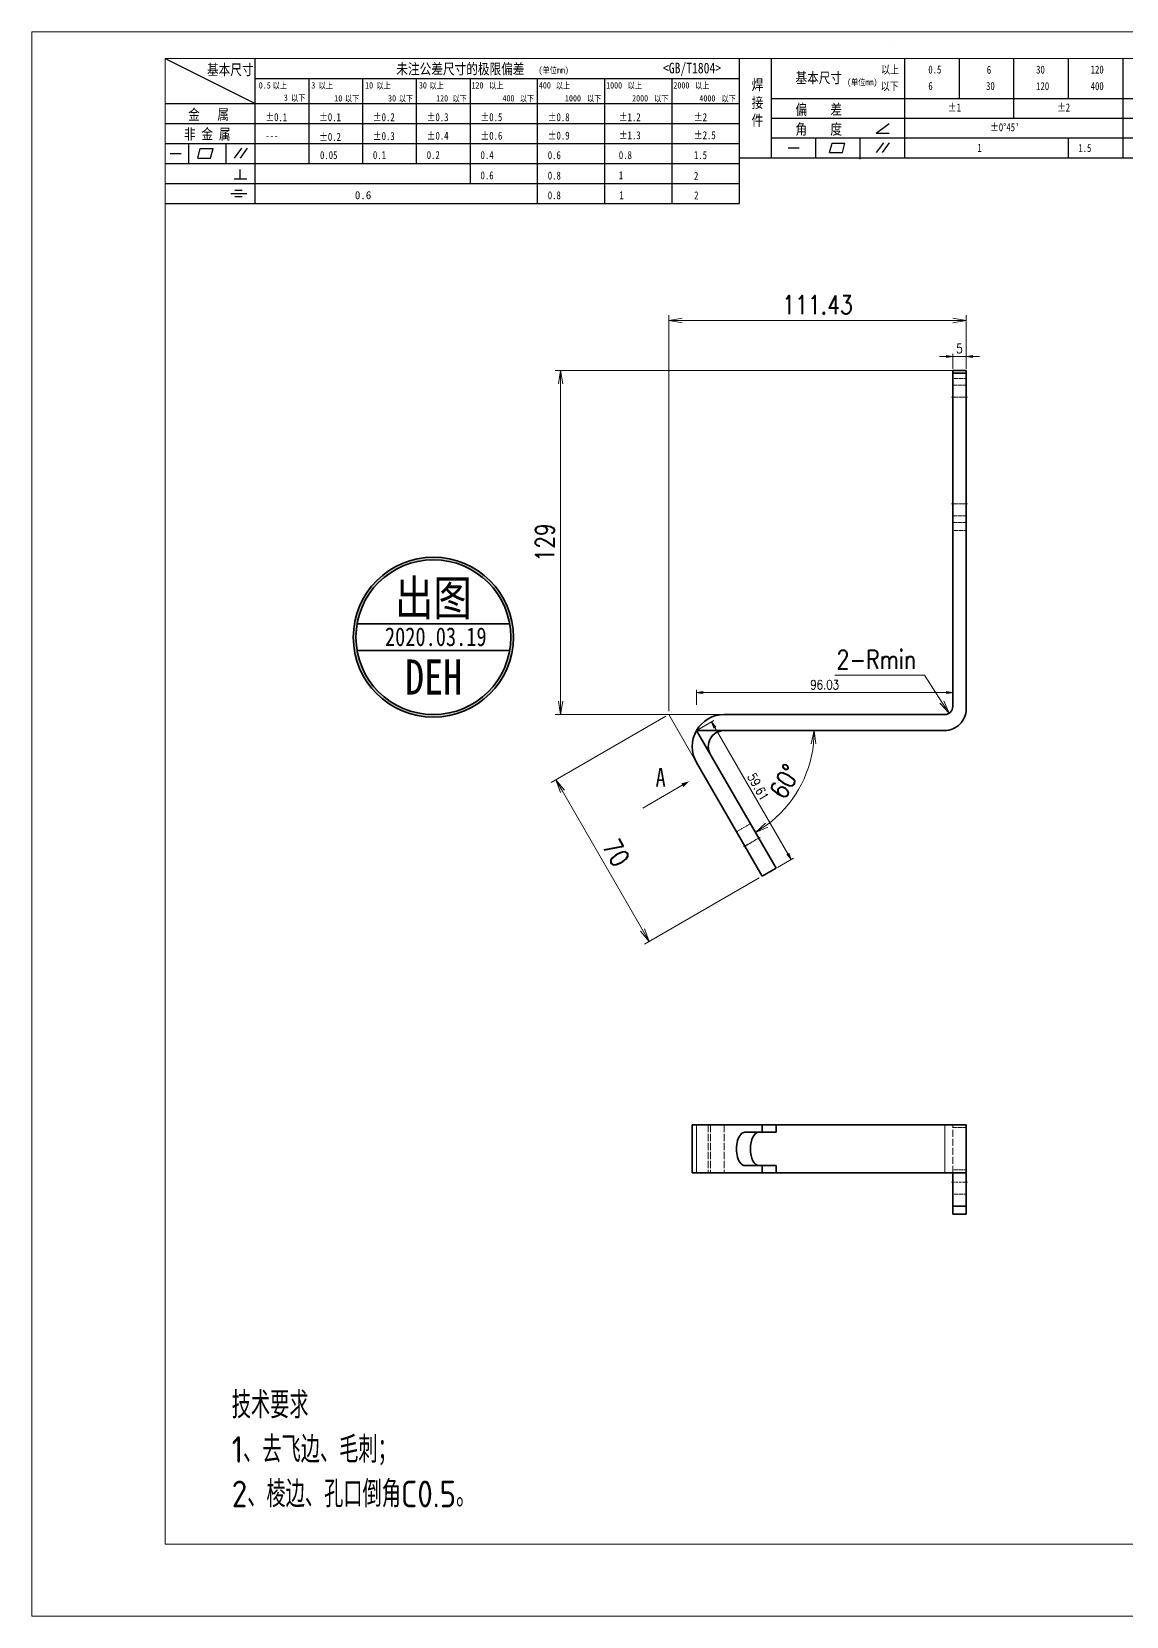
# Model space of a CAD drawing. Header units: millimetres. Extents: x -49572 to 104182, y -50696 to 51993.
# Drawn here: x -47721 to -47310, y 48893 to 49487 of the extents above; entities that cross this region are included whole.
import ezdxf
from ezdxf.enums import TextEntityAlignment as Align

# ---------------------------------------------------------------- set-up
doc = ezdxf.new("R2010")
doc.units = ezdxf.units.MM
doc.header["$LTSCALE"] = 0.5
doc.linetypes.add('DASHDOT', pattern=[18.5, 12, -3, 0.5, -3])
doc.linetypes.add('DASHED', pattern=[15, 12, -3])
for name, color, linetype, lineweight in [('印章专用-出图', 1, 'Continuous', 80), ('图框', 7, 'Continuous', 18), ('标注线', 3, 'Continuous', 18), ('细实线', 3, 'Continuous', 18)]:
    doc.layers.add(name, color=color, linetype=linetype, lineweight=lineweight)
doc.layers.add('图\\M+19E79\\M+195B6\\M+18E9A', color=7, linetype='Continuous')
doc.layers.add('材质', color=7, linetype='Continuous')
doc.layers.add('打印', color=7, linetype='Continuous', lineweight=15, plot=False)
doc.layers.add('打印-禁用', color=7, linetype='Continuous', lineweight=15, plot=False)
doc.styles.add('DIM', font='romans.shx', dxfattribs={"width": 0.8, "bigfont": 'bigfont.shx'})
doc.styles.add('国标', font='simfang.ttf', dxfattribs={"width": 0.8})
doc.styles.add('机械长仿宋', font='gbenor.shx', dxfattribs={"height": 1, "bigfont": 'gbcbig.shx'})
doc.dimstyles.new('DEH 1-1$0', dxfattribs={"dimtxt": 3.5, "dimasz": 2.5, "dimexe": 1, "dimexo": 0.625, "dimgap": 1.2, "dimtad": 1, "dimzin": 9, "dimdsep": 46, "dimtxsty": 'DIM', "dimblk": 'OPEN', "dimcen": 0, "dimclrd": 8, "dimclre": 8, "dimclrt": 2, "dimazin": 2, "dimtfac": 0.5, "dimtmove": 0, "dimatfit": 3, "dimldrblk": 'OPEN', "dimfxl": 0, "dimtolj": 2, "dimlwd": 18, "dimlwe": 18, "dimarcsym": 0})
doc.dimstyles.new('DEH 1-2', dxfattribs={"dimscale": 2, "dimtxt": 3.5, "dimasz": 2.5, "dimexe": 1, "dimexo": 0.625, "dimgap": 1.2, "dimtad": 1, "dimtoh": 1, "dimdsep": 46, "dimtxsty": 'DIM', "dimblk": 'OPEN', "dimcen": 0, "dimclrd": 8, "dimclre": 8, "dimclrt": 2, "dimazin": 2, "dimtfac": 0.5, "dimtmove": 0, "dimatfit": 3, "dimldrblk": 'OPEN', "dimfxl": 0, "dimtolj": 2, "dimlwd": 18, "dimlwe": 18, "dimarcsym": 0})
doc.dimstyles.new('DEH 1-2$0', dxfattribs={"dimscale": 2, "dimtxt": 3.5, "dimasz": 2.5, "dimexe": 1, "dimexo": 0.625, "dimgap": 1.2, "dimtad": 1, "dimdsep": 46, "dimtxsty": 'DIM', "dimblk": 'OPEN', "dimcen": 0, "dimclrd": 8, "dimclre": 8, "dimclrt": 2, "dimazin": 2, "dimtfac": 0.5, "dimtmove": 0, "dimatfit": 3, "dimldrblk": 'OPEN', "dimfxl": 0, "dimtolj": 2, "dimlwd": 13, "dimlwe": 13, "dimarcsym": 0})
doc.dimstyles.new('DEH 1-2$4', dxfattribs={"dimscale": 2, "dimtxt": 3.5, "dimasz": 2.5, "dimexe": 1, "dimexo": 0.625, "dimgap": 1.2, "dimtad": 1, "dimtoh": 1, "dimdsep": 46, "dimtxsty": 'DIM', "dimblk": 'OPEN', "dimcen": 0, "dimclrd": 8, "dimclre": 8, "dimclrt": 2, "dimazin": 2, "dimtfac": 0.5, "dimtofl": 0, "dimtmove": 0, "dimatfit": 3, "dimldrblk": 'OPEN', "dimfxl": 0, "dimtolj": 2, "dimlwd": 18, "dimlwe": 18, "dimarcsym": 0})

# ---------------------------------------------------------------- blocks, each defined once
blk = doc.blocks.new('GZDEH零件A3图框V01版')
at = {"layer": '图\\M+19E79\\M+195B6\\M+18E9A', "color": 9}
for p, q in [((2882.49, -1554.46), (2899.37, -1562.92)), ((2899.37, -1581.67), (2899.37, -1554.46)), ((2990.09, -1581.67), (2990.09, -1554.46)), ((2996.09, -1573.08), (2996.09, -1554.46)), ((3021.09, -1561.98), (3021.09, -1554.46)), ((3031.31, -1561.98), (3031.31, -1554.46)), ((3041.53, -1561.98), (3041.53, -1554.46)), ((3051.75, -1561.98), (3051.75, -1554.46)), ((3061.98, -1561.98), (3061.98, -1554.46)), ((2899.37, -1558.24), (2990.09, -1558.24)), ((2909.45, -1574.17), (2909.45, -1558.24)), ((2919.53, -1574.17), (2919.53, -1558.24)), ((2929.61, -1574.17), (2929.61, -1558.24)), ((2939.69, -1577.92), (2939.69, -1558.24)), ((2952.29, -1581.67), (2952.29, -1558.24)), ((2964.89, -1581.67), (2964.89, -1558.24)), ((2977.49, -1581.67), (2977.49, -1558.24)), ((2996.09, -1561.98), (3113.09, -1561.98)), ((3021.09, -1573.08), (3021.09, -1561.98)), ((3041.53, -1565.68), (3041.53, -1561.98)), ((3061.98, -1573.08), (3061.98, -1561.98)), ((2882.49, -1562.92), (2990.09, -1562.92)), ((2882.49, -1566.67), (2990.09, -1566.67)), ((2996.09, -1565.68), (3113.09, -1565.68)), ((3015.75, -1568.51), (3018.15, -1566.66)), ((2882.49, -1570.42), (2990.09, -1570.42)), ((2886.92, -1574.12), (2886.92, -1570.42)), ((2893.91, -1574.12), (2893.91, -1570.42)), ((2996.09, -1569.38), (3113.09, -1569.38)), ((3004.42, -1573.08), (3004.42, -1569.38)), ((3006.97, -1572.12), (3007.45, -1570.33)), ((3007.45, -1570.33), (3009.86, -1570.33)), ((3009.39, -1572.12), (3009.86, -1570.33)), ((3012.75, -1573.08), (3012.75, -1569.38)), ((3015.75, -1568.51), (3018.15, -1568.51)), ((3015.81, -1572.12), (3017.15, -1570.26)), ((3016.89, -1572.12), (3018.23, -1570.26)), ((3051.75, -1573.08), (3051.75, -1569.38)), ((2883.43, -1572.27), (2885.49, -1572.27)), ((2888.59, -1573.16), (2889.07, -1571.37)), ((2888.59, -1573.16), (2891, -1573.16)), ((2889.07, -1571.37), (2891.48, -1571.37)), ((2891, -1573.16), (2891.48, -1571.37)), ((2895.52, -1573.16), (2896.85, -1571.3)), ((2896.6, -1573.16), (2897.94, -1571.3)), ((2990.09, -1573.08), (3113.09, -1573.08)), ((2999.26, -1571.23), (3001.32, -1571.23)), ((3006.97, -1572.12), (3009.39, -1572.12)), ((3012.75, -1573.33), (3012.75, -1573.08)), ((2882.49, -1574.17), (2990.09, -1574.17)), ((2895.42, -1577.05), (2897.81, -1577.05)), ((2896.58, -1577.05), (2896.58, -1575.28)), ((2882.49, -1577.92), (2990.09, -1577.92)), ((2894.79, -1579.77), (2897.77, -1579.77)), ((2895.57, -1579.17), (2896.92, -1579.17)), ((2882.49, -1581.67), (2990.09, -1581.67)), ((2895.57, -1580.37), (2896.93, -1580.37))]:
    blk.add_line(p, q, dxfattribs=at)
at = {"layer": '图框', "linetype": 'Continuous'}
for p, q in [((2882.49, -1554.46), (2882.49, -1832.96)), ((3272.49, -1554.46), (2882.49, -1554.46)), ((2882.49, -1832.96), (3272.49, -1832.96))]:
    blk.add_line(p, q, dxfattribs=at)
at = {"layer": '打印-禁用', "linetype": 'Continuous'}
for p, q in [((2857.49, -1549.46), (2857.49, -1846.46)), ((3277.49, -1549.46), (2857.49, -1549.46)), ((2857.49, -1846.46), (3277.49, -1846.46))]:
    blk.add_line(p, q, dxfattribs=at)
at = {"layer": '图\\M+19E79\\M+195B6\\M+18E9A', "color": 9, "style": '国标', "width": 0.8}
for s, height, p in [('基本尺寸', 2, (2890.33, -1557.58)), ('未注公差尺寸的极限偏差', 2, (2925.81, -1557.44)), ('<GB/T1804>', 2, (2975.78, -1557.27)), ('以上', 1.5, (3016.64, -1557.33)), ('0.5', 1.5, (3025.49, -1557.3)), ('6', 1.5, (3036.45, -1557.34)), ('30', 1.5, (3045.69, -1557.31)), ('120', 1.5, (3055.91, -1557.31)), ('30', 1.2, (2930.04, -1560.11)), ('基本尺寸', 2, (3000.6, -1559.1)), ('以下', 1.5, (3016.58, -1560.43)), ('6', 1.5, (3025.49, -1560.38)), ('30', 1.5, (3036.31, -1560.39)), ('120', 1.5, (3045.69, -1560.41)), ('400', 1.5, (3055.91, -1560.41)), ('金   属', 2, (2886.82, -1565.98)), ('±0.1', 1.5, (2901.27, -1566.23)), ('±0.1', 1.5, (2911.35, -1566.23)), ('±0.2', 1.5, (2921.43, -1566.23)), ('±0.3', 1.5, (2931.51, -1566.23)), ('±0.5', 1.5, (2941.59, -1566.23)), ('±0.8', 1.5, (2954.19, -1566.23)), ('±1.2', 1.5, (2967.51, -1566.23)), ('±2', 1.5, (2981.58, -1566.23)), ('偏    差', 2, (3000.6, -1565.04)), ('±1', 1.5, (3029.16, -1564.42)), ('±2', 1.5, (3049.61, -1564.42)), ('非 金 属', 2, (2886.02, -1569.65)), ('±0.3', 1.5, (2921.43, -1569.77)), ('±0.4', 1.5, (2931.51, -1569.71)), ('±0.6', 1.5, (2941.59, -1569.71)), ('±0.9', 1.5, (2954.19, -1569.68)), ('±1.3', 1.5, (2967.51, -1569.62)), ('±2.5', 1.5, (2981.58, -1569.61)), ('角    度', 2, (3000.6, -1568.74)), ("±0%%D45'", 1.5, (3037.06, -1568.12)), ('---', 1.5, (2901.27, -1569.65)), ('±0.2', 1.5, (2911.35, -1569.92)), ('1', 1.5, (3034.69, -1571.98)), ('1.5', 1.5, (3053.59, -1572.01)), ('0.1', 1.5, (2921.43, -1573.34)), ('0.2', 1.5, (2931.51, -1573.33)), ('0.4', 1.5, (2941.59, -1573.33)), ('0.6', 1.5, (2954.19, -1573.35)), ('0.8', 1.5, (2967.51, -1573.33)), ('1.5', 1.5, (2981.58, -1573.34)), ('0.6', 1.5, (2941.59, -1577.14)), ('0.8', 1.5, (2954.19, -1577.17)), ('1', 1.5, (2967.51, -1577.12)), ('2', 1.5, (2981.58, -1577.26)), ('0.8', 1.5, (2954.19, -1580.87)), ('1', 1.5, (2967.59, -1580.86)), ('2', 1.5, (2981.62, -1580.89))]:
    blk.add_text(s, height=height, dxfattribs=at).set_placement(p)
at = {"layer": '图\\M+19E79\\M+195B6\\M+18E9A', "color": 9, "lineweight": 15, "style": '国标', "width": 0.8}
for s, p in [('(单位mm)', (2952.44, -1557.27)), ('0.5', (2900.03, -1560.11)), ('以上', (2902.64, -1560.16)), ('3', (2909.88, -1560.11)), ('以上', (2911.25, -1560.16)), ('10', (2919.96, -1560.11)), ('以上', (2922.09, -1560.16)), ('以上', (2932.02, -1560.16)), ('120', (2939.88, -1560.11)), ('以上', (2943.21, -1560.16)), ('400', (2952.52, -1560.11)), ('以上', (2955.68, -1560.16)), ('1000', (2965.12, -1560.11)), ('以上', (2969.16, -1560.16)), ('2000', (2977.72, -1560.11)), ('以上', (2981.8, -1560.16)), ('(单位mm)', (3010.27, -1559.51)), ('3', (2904.73, -1562.41)), ('以下', (2906.1, -1562.46)), ('10', (2914.19, -1562.54)), ('以下', (2916.18, -1562.59)), ('30', (2924.27, -1562.54)), ('以下', (2926.26, -1562.59)), ('120', (2933.26, -1562.54)), ('以下', (2936.34, -1562.59)), ('400', (2945.7, -1562.54)), ('以下', (2948.94, -1562.59)), ('1000', (2957.41, -1562.54)), ('以下', (2961.54, -1562.59)), ('2000', (2969.99, -1562.54)), ('以下', (2974.14, -1562.59)), ('4000', (2982.59, -1562.54)), ('以下', (2986.74, -1562.59))]:
    blk.add_text(s, height=1.2, dxfattribs=at).set_placement(p)
at = {"layer": '图\\M+19E79\\M+195B6\\M+18E9A', "color": 9, "lineweight": 13, "style": '国标'}
blk.add_text('0.6', height=1.5, dxfattribs=at).set_placement((2918.05, -1580.85))
at = {"layer": '图\\M+19E79\\M+195B6\\M+18E9A', "color": 9, "insert": (2992.39, -1558.41), "char_height": 2, "width": 3.1877, "attachment_point": 1, "style": '国标'}
blk.add_mtext('焊\\P接\\P件', dxfattribs=at)
at = {"layer": '图\\M+19E79\\M+195B6\\M+18E9A', "color": 9, "insert": (2911.51, -1573.37), "char_height": 1.5, "attachment_point": 7, "style": '国标'}
blk.add_mtext_dynamic_manual_height_columns('0.05', width=5.1982, gutter_width=12.5, heights=[0], dxfattribs=at)
blk = doc.blocks.new('DEH A3')
at = {"layer": '图框'}
blk.add_blockref('GZDEH零件A3图框V01版', (-2857.49, 1846.46), dxfattribs=at)
blk = doc.blocks.new('_Open')
at = {"color": 0, "linetype": 'ByBlock', "lineweight": -2}
for p, q in [((-1, 0.17), (0, 0)), ((-1, -0.17), (0, 0)), ((0, 0), (-1, 0))]:
    blk.add_line(p, q, dxfattribs=at)
blk = doc.blocks.new('*D71')
at = {"layer": 'Defpoints', "color": 0, "transparency": 16777216}
for p in [(-47372.12, 49359.67), (-47522.47, 49230.67), (-47406.4, 49230.67)]:
    blk.add_point(p, dxfattribs=at)
at = {"layer": '标注线', "color": 8, "lineweight": 13, "transparency": 16777216}
for p, q in [((-47373.37, 49359.67), (-47524.47, 49359.67)), ((-47522.47, 49354.67), (-47522.47, 49235.67)), ((-47407.65, 49230.67), (-47524.47, 49230.67))]:
    blk.add_line(p, q, dxfattribs=at)
at = {"layer": '标注线', "color": 8, "lineweight": 13, "transparency": 16777216, "xscale": 5, "yscale": 5, "zscale": 5}
for p, rotation in [((-47522.47, 49359.67), 90), ((-47522.47, 49230.67), 270)]:
    blk.add_blockref('_Open', p, dxfattribs=dict(at, rotation=rotation))
at = {"layer": '标注线', "color": 2, "transparency": 16777216, "insert": (-47528.37, 49295.17), "char_height": 7, "attachment_point": 5, "rotation": 90, "style": 'DIM'}
blk.add_mtext('\\A2;129', dxfattribs=at)
blk = doc.blocks.new('*D72')
at = {"layer": 'Defpoints', "color": 0, "transparency": 16777216}
for p in [(-47481.92, 49230.67), (-47446.92, 49170.05), (-47489.28, 49145.59)]:
    blk.add_point(p, dxfattribs=at)
at = {"layer": '标注线', "color": 8, "lineweight": 13, "transparency": 16777216}
for p, q in [((-47483, 49230.05), (-47526.02, 49205.21)), ((-47521.78, 49201.88), (-47491.78, 49149.92)), ((-47448, 49169.42), (-47491.02, 49144.59))]:
    blk.add_line(p, q, dxfattribs=at)
at = {"layer": '标注线', "color": 8, "lineweight": 13, "transparency": 16777216, "xscale": 5, "yscale": 5, "zscale": 5}
for p, rotation in [((-47524.28, 49206.21), 119.9993476059091), ((-47489.28, 49145.59), 299.9993476059091)]:
    blk.add_blockref('_Open', p, dxfattribs=dict(at, rotation=rotation))
at = {"layer": '标注线', "color": 2, "transparency": 16777216, "insert": (-47501.67, 49178.85), "char_height": 7, "attachment_point": 5, "rotation": 299.99935, "style": 'DIM'}
blk.add_mtext('\\A2;70', dxfattribs=at)
blk = doc.blocks.new('*D73')
at = {"layer": 'Defpoints', "color": 0, "transparency": 16777216}
for p in [(-47461.14, 49224.67), (-47378.49, 49224.67), (-47466.33, 49215.67), (-47437.71, 49196.3), (-47441.72, 49173.05)]:
    blk.add_point(p, dxfattribs=at)
at = {"layer": '标注线', "color": 8, "lineweight": 18, "transparency": 16777216}
blk.add_arc((-47471.53, 49224.67), 44.14, 306.49341, 353.50643, dxfattribs=at)
at = {"layer": '标注线', "color": 8, "lineweight": 18, "transparency": 16777216, "xscale": 5, "yscale": 5, "zscale": 5}
for p, rotation in [((-47427.39, 49224.67), 86.75321600060427), ((-47449.46, 49186.44), 213.2466227004012)]:
    blk.add_blockref('_Open', p, dxfattribs=dict(at, rotation=rotation))
at = {"layer": '标注线', "color": 2, "transparency": 16777216, "insert": (-47438.41, 49205.55), "char_height": 7, "attachment_point": 5, "rotation": 59.99992, "style": 'DIM'}
blk.add_mtext('\\A2;60\\M+1818B', dxfattribs=at)
blk = doc.blocks.new('*D74')
at = {"layer": 'Defpoints', "color": 0, "transparency": 16777216}
for p in [(-47370.49, 49378.37), (-47370.49, 49359.67), (-47481.92, 49230.67)]:
    blk.add_point(p, dxfattribs=at)
at = {"layer": '标注线', "color": 8, "lineweight": 13, "transparency": 16777216}
for p, q in [((-47481.92, 49231.92), (-47481.92, 49380.37)), ((-47370.49, 49360.92), (-47370.49, 49380.37)), ((-47476.92, 49378.37), (-47375.49, 49378.37))]:
    blk.add_line(p, q, dxfattribs=at)
at = {"layer": '标注线', "color": 8, "lineweight": 13, "transparency": 16777216, "xscale": 5, "yscale": 5, "zscale": 5, "rotation": 180}
blk.add_blockref('_Open', (-47481.92, 49378.37), dxfattribs=at)
at = {"layer": '标注线', "color": 8, "lineweight": 13, "transparency": 16777216, "xscale": 5, "yscale": 5, "zscale": 5}
blk.add_blockref('_Open', (-47370.49, 49378.37), dxfattribs=at)
at = {"layer": '标注线', "color": 2, "transparency": 16777216, "insert": (-47426.21, 49384.27), "char_height": 7, "attachment_point": 5, "style": 'DIM'}
blk.add_mtext('\\A2;111.43', dxfattribs=at)
blk = doc.blocks.new('*D75')
at = {"layer": 'Defpoints', "color": 0, "transparency": 16777216}
for p in [(-47378.49, 49233.67), (-47376.85, 49231.16)]:
    blk.add_point(p, dxfattribs=at)
at = {"layer": '标注线', "color": 8, "lineweight": 18, "transparency": 16777216}
for p, q in [((-47419.75, 49245.39), (-47386.15, 49245.39)), ((-47386.15, 49245.39), (-47379.59, 49235.34))]:
    blk.add_line(p, q, dxfattribs=at)
at = {"layer": '标注线', "color": 8, "lineweight": 18, "transparency": 16777216, "xscale": 5, "yscale": 5, "zscale": 5, "rotation": 303.1584092070328}
blk.add_blockref('_Open', (-47376.85, 49231.16), dxfattribs=at)
at = {"layer": '标注线', "color": 2, "transparency": 16777216, "insert": (-47404.15, 49251.29), "char_height": 7, "attachment_point": 5, "style": 'DIM'}
blk.add_mtext('\\A2;{\\Fromans,bigfont|c134;2-Rmin}', dxfattribs=at)
blk = doc.blocks.new('出图章')
at = {"layer": '印章专用-出图'}
h = blk.add_hatch(color=256, dxfattribs=at)
h.paths.add_polyline_path([(15, 0, 1), (-15, 0, 1)])
h.paths.add_polyline_path([(14.5, 0, 1), (-14.5, 0, 1)], flags=16)
h.paths.add_polyline_path([(-7.31, -12.35), (7.41, -12.35), (7.41, -2.73), (-7.31, -2.73)], flags=8)
at = {"layer": '印章专用-出图', "lineweight": 35}
for p, q in [((-14.28, 2.5), (14.28, 2.5)), ((-14.28, -2.5), (14.28, -2.5))]:
    blk.add_line(p, q, dxfattribs=at)
for radius in [15, 14.5]:
    blk.add_circle((0, 0), radius, dxfattribs=at)
at = {"layer": '印章专用-出图', "color": 4, "style": '国标', "width": 0.8}
blk.add_text('DEH', height=6.562, dxfattribs=at).set_placement((0.05, -10.74), align=Align.CENTER)
at = {"layer": '印章专用-出图', "color": 3, "style": '国标', "width": 0.8}
blk.add_attdef('出图', text='', height=6.6, dxfattribs=at).set_placement((0, 7.35), align=Align.MIDDLE_CENTER)
at = {"layer": '印章专用-出图', "color": 2, "style": '国标', "width": 0.8}
blk.add_attdef('XXXX.XX.XX', text='', height=3.5, dxfattribs=at).set_placement((0.45, 0.1), align=Align.MIDDLE_CENTER)
blk = doc.blocks.new('YZ-CT')
at = {"layer": '印章专用-出图'}
blk.add_blockref('出图章', (0.63, 0), dxfattribs=at).add_auto_attribs({'出图': '出图', 'XXXX.XX.XX': '2020.03.19'})
blk = doc.blocks.new('*D366')
at = {"layer": 'Defpoints', "color": 0, "transparency": 16777216}
for p in [(-47471.53, 49238.86), (-47471.53, 49233.67), (-47375.49, 49233.67)]:
    blk.add_point(p, dxfattribs=at)
at = {"layer": '标注线', "color": 8, "lineweight": 18, "transparency": 16777216}
for p, q in [((-47471.53, 49234.3), (-47471.53, 49239.86)), ((-47377.99, 49238.86), (-47469.03, 49238.86)), ((-47375.49, 49234.3), (-47375.49, 49239.86))]:
    blk.add_line(p, q, dxfattribs=at)
at = {"layer": '标注线', "color": 8, "lineweight": 18, "transparency": 16777216, "xscale": 2.5, "yscale": 2.5, "zscale": 2.5, "rotation": 180}
blk.add_blockref('_Open', (-47471.53, 49238.86), dxfattribs=at)
at = {"layer": '标注线', "color": 8, "lineweight": 18, "transparency": 16777216, "xscale": 2.5, "yscale": 2.5, "zscale": 2.5}
blk.add_blockref('_Open', (-47375.49, 49238.86), dxfattribs=at)
at = {"layer": '标注线', "color": 2, "transparency": 16777216, "insert": (-47423.51, 49241.81), "char_height": 3.5, "attachment_point": 5, "style": 'DIM'}
blk.add_mtext('\\A2;96.03', dxfattribs=at)
blk = doc.blocks.new('*D367')
at = {"layer": 'Defpoints', "color": 0, "transparency": 16777216}
for p in [(-47471.53, 49224.67), (-47441.72, 49173.05), (-47436.09, 49176.3)]:
    blk.add_point(p, dxfattribs=at)
at = {"layer": '标注线', "color": 8, "lineweight": 18, "transparency": 16777216}
for p, q in [((-47470.99, 49224.98), (-47465.03, 49228.42)), ((-47464.65, 49225.76), (-47437.34, 49178.47)), ((-47441.18, 49173.36), (-47435.23, 49176.8))]:
    blk.add_line(p, q, dxfattribs=at)
at = {"layer": '标注线', "color": 8, "lineweight": 18, "transparency": 16777216, "xscale": 2.5, "yscale": 2.5, "zscale": 2.5}
for p, rotation in [((-47465.9, 49227.92), 119.9998387010027), ((-47436.09, 49176.3), 299.9998387010027)]:
    blk.add_blockref('_Open', p, dxfattribs=dict(at, rotation=rotation))
at = {"layer": '标注线', "color": 2, "transparency": 16777216, "insert": (-47448.44, 49203.59), "char_height": 3.5, "attachment_point": 5, "rotation": 299.99984, "style": 'DIM'}
blk.add_mtext('\\A2;59.61', dxfattribs=at)
blk = doc.blocks.new('*D368')
at = {"layer": 'Defpoints', "color": 0, "transparency": 16777216}
for p in [(-47370.49, 49364.87), (-47375.49, 49359.67), (-47370.49, 49359.67)]:
    blk.add_point(p, dxfattribs=at)
at = {"layer": '标注线', "color": 8, "lineweight": 18, "transparency": 16777216}
for p, q in [((-47377.99, 49364.87), (-47380.49, 49364.87)), ((-47375.49, 49360.3), (-47375.49, 49365.87)), ((-47375.49, 49364.87), (-47370.49, 49364.87)), ((-47370.49, 49360.3), (-47370.49, 49365.87)), ((-47367.99, 49364.87), (-47365.49, 49364.87))]:
    blk.add_line(p, q, dxfattribs=at)
at = {"layer": '标注线', "color": 8, "lineweight": 18, "transparency": 16777216, "xscale": 2.5, "yscale": 2.5, "zscale": 2.5}
blk.add_blockref('_Open', (-47375.49, 49364.87), dxfattribs=at)
at = {"layer": '标注线', "color": 8, "lineweight": 18, "transparency": 16777216, "xscale": 2.5, "yscale": 2.5, "zscale": 2.5, "rotation": 180}
blk.add_blockref('_Open', (-47370.49, 49364.87), dxfattribs=at)
at = {"layer": '标注线', "color": 2, "transparency": 16777216, "insert": (-47372.99, 49367.82), "char_height": 3.5, "attachment_point": 5, "style": 'DIM'}
blk.add_mtext('\\A2;5', dxfattribs=at)

msp = doc.modelspace()

# ---------------------------------------------------------------- linework, layer by layer
at = {"color": 7, "lineweight": 35, "ltscale": 0.125}
for p, q in [((-47375.493, 49359.67), (-47370.493, 49359.67)), ((-47375.493, 49358.67), (-47370.493, 49358.67)), ((-47370.493, 49046.422), (-47375.493, 49046.422)), ((-47375.493, 49043.422), (-47370.493, 49043.422))]:
    msp.add_line(p, q, dxfattribs=at)
at = {"color": 7, "lineweight": 35, "ltscale": 0.025}
for p, q in [((-47375.493, 49358.67), (-47375.493, 49359.67)), ((-47370.493, 49359.67), (-47370.493, 49358.67))]:
    msp.add_line(p, q, dxfattribs=at)
at = {"color": 7, "lineweight": 35}
for p, q in [((-47375.493, 49233.67), (-47375.493, 49358.67)), ((-47370.493, 49358.67), (-47370.493, 49232.67)), ((-47378.493, 49230.67), (-47461.136, 49230.67)), ((-47471.528, 49224.67), (-47441.724, 49173.049)), ((-47378.493, 49224.67), (-47471.528, 49224.67)), ((-47446.92, 49170.049), (-47471.528, 49212.67)), ((-47446.92, 49076.821), (-47471.528, 49076.821)), ((-47378.493, 49076.821), (-47441.724, 49076.821)), ((-47446.92, 49058.821), (-47471.528, 49058.821)), ((-47378.493, 49058.821), (-47441.724, 49058.821))]:
    msp.add_line(p, q, dxfattribs=at)
at = {"color": 1, "linetype": 'DASHED', "lineweight": 13, "ltscale": 0.125}
for p, q in [((-47370.493, 49356.67), (-47375.493, 49356.67)), ((-47375.493, 49354.17), (-47370.493, 49354.17)), ((-47370.493, 49349.67), (-47375.493, 49349.67)), ((-47370.493, 49349.67), (-47375.493, 49349.67)), ((-47370.493, 49309.67), (-47375.493, 49309.67)), ((-47370.493, 49309.67), (-47375.493, 49309.67)), ((-47375.493, 49305.17), (-47370.493, 49305.17)), ((-47375.493, 49302.67), (-47370.493, 49302.67)), ((-47370.493, 49299.67), (-47375.493, 49299.67)), ((-47375.493, 49075.821), (-47370.493, 49075.821)), ((-47370.493, 49059.922), (-47375.493, 49059.922)), ((-47370.493, 49050.922), (-47375.493, 49050.922)), ((-47370.493, 49046.422), (-47375.493, 49046.422))]:
    msp.add_line(p, q, dxfattribs=at)
at = {"color": 2, "linetype": 'DASHDOT', "lineweight": 13, "ltscale": 0.15}
for p, q in [((-47375.993, 49349.67), (-47369.993, 49349.67)), ((-47375.993, 49309.67), (-47369.993, 49309.67)), ((-47375.993, 49055.422), (-47369.993, 49055.422))]:
    msp.add_line(p, q, dxfattribs=at)
at = {"color": 7, "lineweight": 13, "ltscale": 0.427546}
msp.add_line((-47476.863, 49204.155), (-47491.673, 49195.604), dxfattribs=at)
at = {"color": 7, "lineweight": 13, "ltscale": 2.44141e-05}
msp.add_line((-47474.353, 49205.604), (-47474.353, 49205.603), dxfattribs=at)
at = {"color": 1, "linetype": 'DASHED', "lineweight": 13, "ltscale": 0.150003}
for p, q in [((-47451.35, 49189.721), (-47456.546, 49186.721)), ((-47453.421, 49181.308), (-47448.225, 49184.308)), ((-47453.421, 49181.308), (-47448.225, 49184.308))]:
    msp.add_line(p, q, dxfattribs=at)
at = {"color": 2, "linetype": 'DASHDOT', "lineweight": 13, "ltscale": 0.180004}
msp.add_line((-47447.706, 49184.608), (-47453.941, 49181.008), dxfattribs=at)
at = {"color": 7, "lineweight": 35, "ltscale": 0.150003}
msp.add_line((-47441.724, 49173.049), (-47446.92, 49170.049), dxfattribs=at)
at = {"color": 7, "lineweight": 35, "ltscale": 0.04021}
for p, q in [((-47473.136, 49076.821), (-47471.528, 49076.821)), ((-47471.528, 49058.821), (-47473.136, 49058.821))]:
    msp.add_line(p, q, dxfattribs=at)
at = {"color": 7, "lineweight": 35, "ltscale": 0.45}
for p, q in [((-47473.136, 49076.821), (-47473.136, 49058.821)), ((-47370.493, 49076.821), (-47370.493, 49058.821))]:
    msp.add_line(p, q, dxfattribs=at)
at = {"color": 7, "lineweight": 13, "ltscale": 0.45}
for p, q in [((-47471.528, 49076.821), (-47471.528, 49058.821)), ((-47378.493, 49076.821), (-47378.493, 49058.821))]:
    msp.add_line(p, q, dxfattribs=at)
at = {"color": 1, "linetype": 'DASHED', "lineweight": 13, "ltscale": 0.45}
for p, q in [((-47467.136, 49076.821), (-47467.136, 49058.821)), ((-47466.331, 49076.821), (-47466.331, 49058.821)), ((-47461.136, 49076.821), (-47461.136, 49058.821)), ((-47461.136, 49076.821), (-47461.136, 49058.821)), ((-47378.493, 49058.821), (-47378.493, 49076.821)), ((-47375.493, 49058.821), (-47375.493, 49076.821))]:
    msp.add_line(p, q, dxfattribs=at)
at = {"color": 7, "lineweight": 35, "ltscale": 0.06875}
for p, q in [((-47446.92, 49076.821), (-47446.92, 49074.071)), ((-47441.724, 49076.821), (-47441.724, 49074.071)), ((-47446.92, 49061.571), (-47446.92, 49058.821)), ((-47441.724, 49061.571), (-47441.724, 49058.821))]:
    msp.add_line(p, q, dxfattribs=at)
at = {"color": 7, "lineweight": 35, "ltscale": 0.129907}
for p, q in [((-47441.724, 49076.821), (-47446.92, 49076.821)), ((-47446.92, 49074.071), (-47441.724, 49074.071)), ((-47446.92, 49061.571), (-47441.724, 49061.571)), ((-47441.724, 49058.821), (-47446.92, 49058.821))]:
    msp.add_line(p, q, dxfattribs=at)
at = {"color": 7, "lineweight": 35, "ltscale": 0.2}
for p, q in [((-47378.493, 49076.821), (-47370.493, 49076.821)), ((-47370.493, 49058.821), (-47378.493, 49058.821))]:
    msp.add_line(p, q, dxfattribs=at)
at = {"color": 7, "lineweight": 35, "ltscale": 0.162524}
for p, q in [((-47453.421, 49074.071), (-47446.92, 49074.071)), ((-47446.92, 49061.571), (-47453.421, 49061.571))]:
    msp.add_line(p, q, dxfattribs=at)
at = {"color": 7, "lineweight": 35, "ltscale": 0.309995}
for p, q in [((-47375.493, 49058.821), (-47375.493, 49046.422)), ((-47370.493, 49058.821), (-47370.493, 49046.422))]:
    msp.add_line(p, q, dxfattribs=at)
at = {"color": 7, "lineweight": 35, "ltscale": 0.075}
for p, q in [((-47375.493, 49043.422), (-47375.493, 49046.422)), ((-47370.493, 49043.422), (-47370.493, 49046.422))]:
    msp.add_line(p, q, dxfattribs=at)
at = {"color": 7, "lineweight": 35}
for centre, radius, start, end in [((-47378.493, 49233.67), 3, 269.999997, 0), ((-47378.493, 49232.67), 8, 269.999997, 0), ((-47461.136, 49218.67), 12, 90.000003, 210.000003), ((-47461.136, 49218.67), 6, 90.000003, 210.000003)]:
    msp.add_arc(centre, radius, start, end, dxfattribs=at)
for centre, major_axis, start_param, end_param in [((-47453.421, 49067.821), (0, 6.25), 6.2831853, 9.424778), ((-47448.225, 49067.821), (0, -6.25), 3.1415927, 6.2831853)]:
    msp.add_ellipse(centre, major_axis=major_axis, ratio=0.5, start_param=start_param, end_param=end_param, dxfattribs=at)
at = {"color": 7, "lineweight": 13}
msp.add_solid([(-47476.474, 49203.483), (-47474.353, 49205.604), (-47477.25, 49204.828)], dxfattribs=at)
at = {"layer": '打印'}
msp.add_lwpolyline([(-47720.677, 49486.62), (-46880.677, 49486.62), (-46880.677, 48892.62), (-47720.677, 48892.62)], close=True, dxfattribs=at)
at = {"layer": '标注线'}
for p, q in [((-47448.162, 49230.67), (-47481.92, 49230.67)), ((-47481.92, 49230.67), (-47464.13, 49199.857))]:
    msp.add_line(p, q, dxfattribs=at)
at = {"layer": '细实线', "ltscale": 2.48512e-05}
msp.add_line((-47399.005, 49481.502), (-47399.005, 49481.501), dxfattribs=at)

# ---------------------------------------------------------------- block references
at = {"layer": '印章专用-出图', "xscale": 2, "yscale": 2, "zscale": 2}
msp.add_blockref('YZ-CT', (-47571.41, 49259.641), dxfattribs=at)
at = {"layer": '图框', "xscale": 2, "yscale": 2, "zscale": 2}
msp.add_blockref('DEH A3', (-47720.677, 48892.62), dxfattribs=at)

# ---------------------------------------------------------------- texts
at = {"layer": '材质', "color": 3, "style": '国标', "width": 0.8}
msp.add_text('A', height=7, dxfattribs=at).set_placement((-47484.978, 49203.553), align=Align.CENTER)
at = {"layer": '标注线', "color": 2, "insert": (-47645.721, 48933.386), "char_height": 10, "width": 229.64922, "attachment_point": 7, "style": '机械长仿宋'}
msp.add_mtext('\\A2;技术要求\\P1、去飞边、毛刺；\\P2、棱边、孔口倒角C0.5。', dxfattribs=at)

# ---------------------------------------------------------------- dimensions: what is measured, and where the dimension line sits
at = {"layer": '标注线'}
for base, p1, p2, dimstyle, picture, middle in [((-47370.493, 49378.375), (-47481.92, 49230.67), (-47370.493, 49359.67), 'DEH 1-2$0', '*D74', (-47426.206, 49384.275)), ((-47370.493, 49364.867), (-47375.493, 49359.67), (-47370.493, 49359.67), 'DEH 1-1$0', '*D368', (-47372.993, 49367.817)), ((-47471.52761, 49238.86109), (-47375.49263, 49233.67029), (-47471.52761, 49233.67029), 'DEH 1-1$0', '*D366', (-47423.51012, 49241.81109))]:
    dim = msp.add_linear_dim(base=base, p1=p1, p2=p2, dimstyle=dimstyle, dxfattribs=at)
    dim.commit()
    dim.dimension.update_dxf_attribs({"geometry": picture, "text_midpoint": middle})
dim = msp.add_linear_dim(base=(-47522.468, 49230.67), p1=(-47372.125, 49359.67), p2=(-47406.398, 49230.67), angle=90, dimstyle='DEH 1-2$0', dxfattribs=at)
dim.commit()
dim.dimension.update_dxf_attribs({"geometry": '*D71', "text_midpoint": (-47528.368, 49295.17)})
dim = msp.add_radius_dim(center=(-47378.493, 49233.67), mpoint=(-47376.852, 49231.159), text='{\\Fromans,bigfont|c134;2-Rmin}', dimstyle='DEH 1-2$4', override={"dimtmove": 1}, dxfattribs=at)
dim.commit()
dim.dimension.update_dxf_attribs({"geometry": '*D75', "text_midpoint": (-47386.15, 49245.391), "dimtype": 164})
dim = msp.add_angular_dim_2l(base=(-47437.714, 49196.297), line1=((-47378.493, 49224.67), (-47461.136, 49224.67)), line2=((-47466.331, 49215.67), (-47441.724, 49173.049)), dimstyle='DEH 1-2', dxfattribs=at)
dim.commit()
dim.dimension.update_dxf_attribs({"geometry": '*D73', "text_midpoint": (-47438.41, 49205.55)})
for p1, p2, distance, dimstyle, picture, middle in [((-47481.92, 49230.67), (-47446.921, 49170.048), -48.917, 'DEH 1-2$0', '*D72', (-47501.674, 49178.851)), ((-47471.528, 49224.67), (-47441.724, 49173.049), 6.503, 'DEH 1-1$0', '*D367', (-47448.44, 49203.586))]:
    dim = msp.add_aligned_dim(p1=p1, p2=p2, distance=distance, dimstyle=dimstyle, dxfattribs=at)
    dim.commit()
    dim.dimension.update_dxf_attribs({"geometry": picture, "text_midpoint": middle})

doc.saveas('drawing.dxf')
